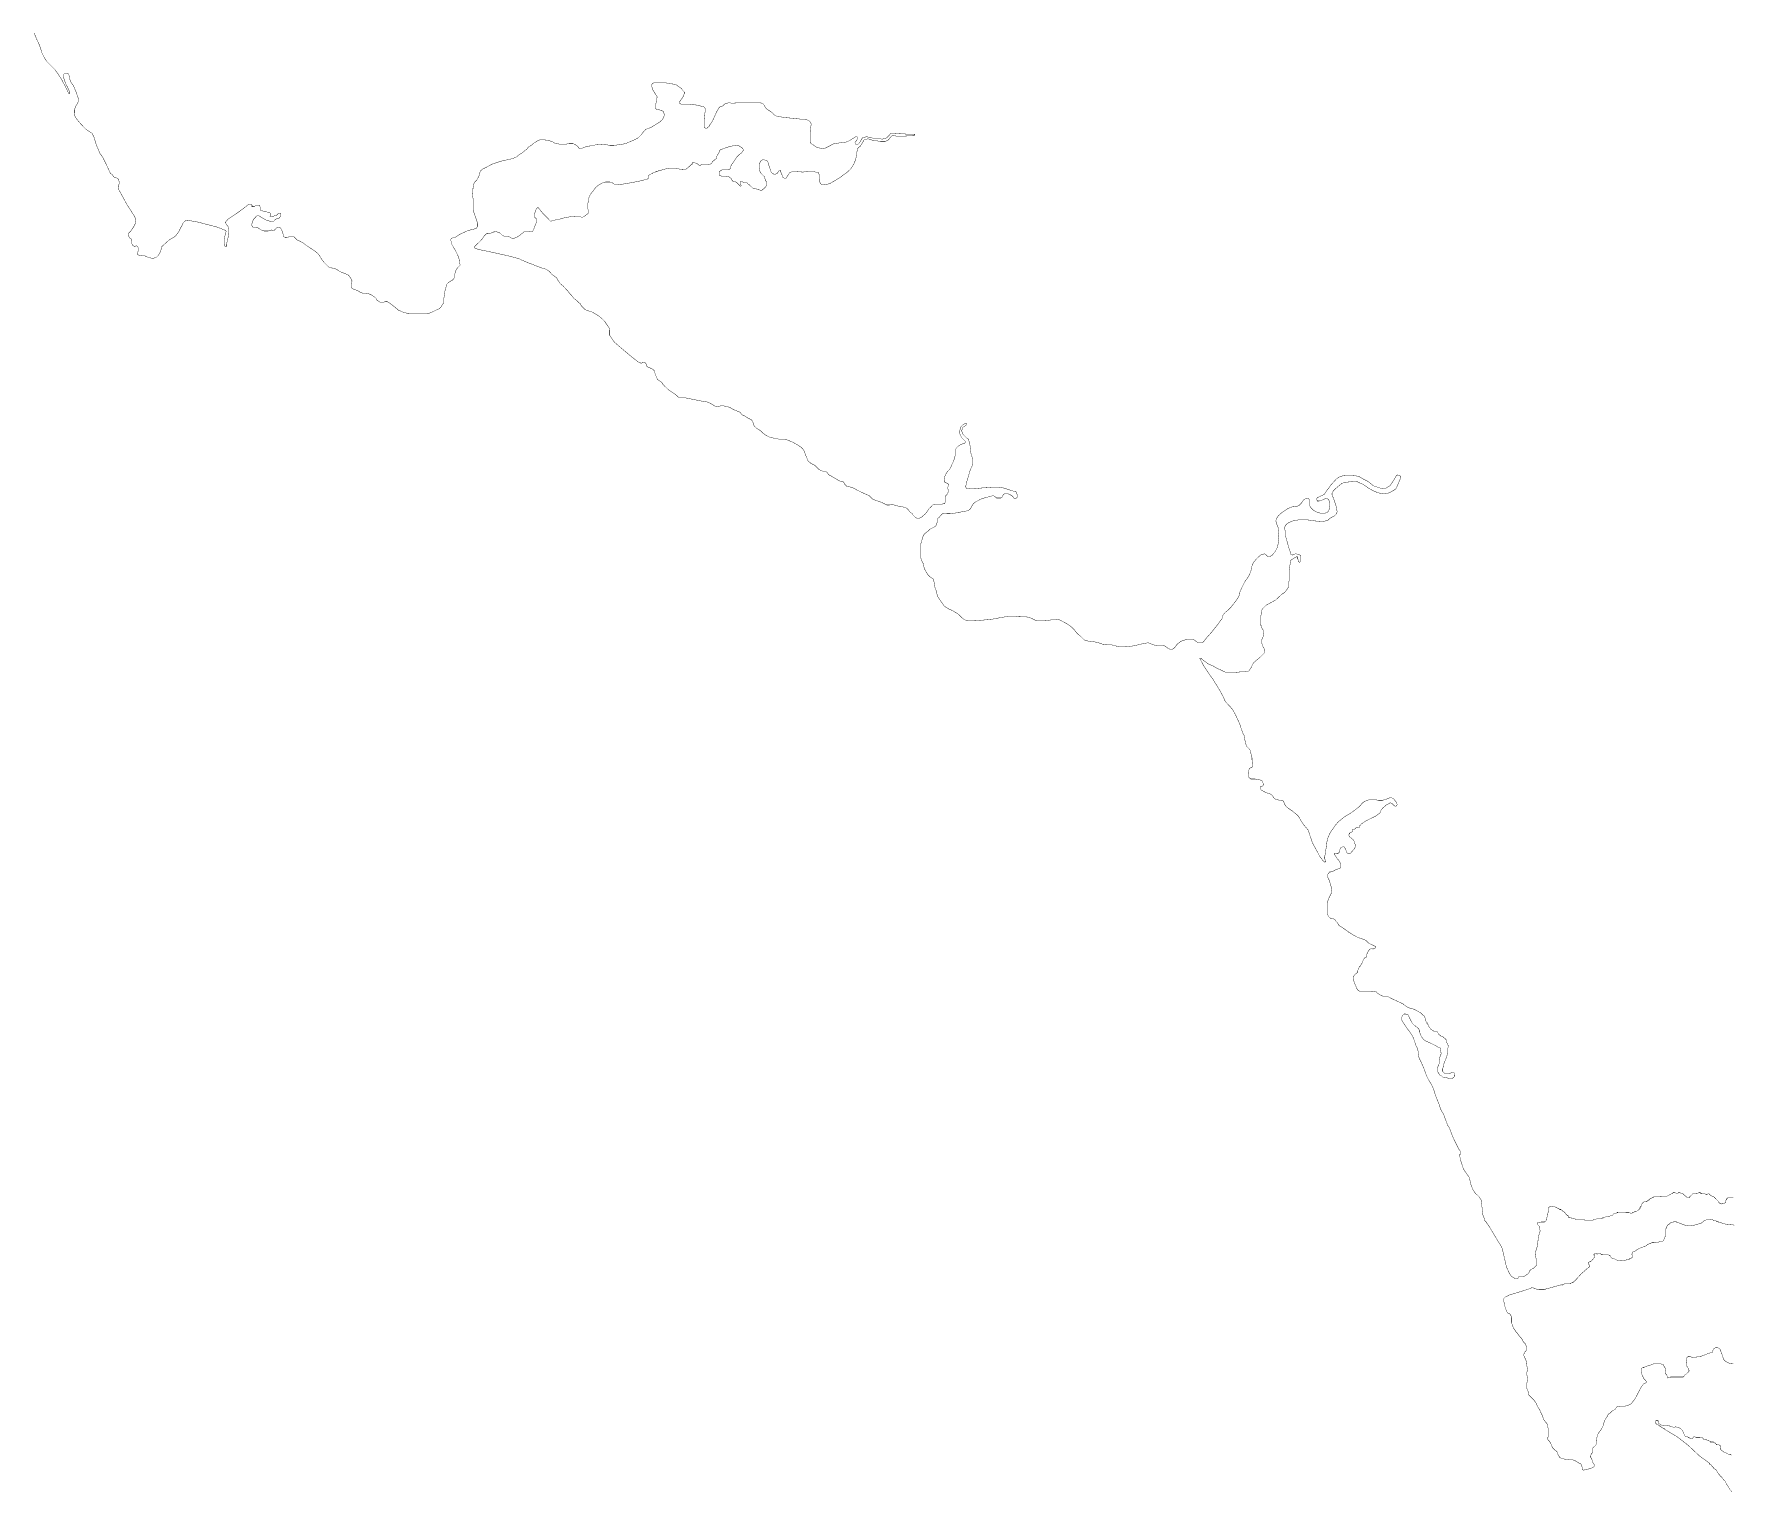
# Model space of a CAD drawing. Header units: metres. Extents: x 319816 to 366074, y 1739234 to 1838803.
# Drawn here: x 339813 to 352943, y 1753006 to 1764293 of the extents above; entities that cross this region are included whole.
import ezdxf

# ---------------------------------------------------------------- set-up
doc = ezdxf.new("R2010")
doc.units = ezdxf.units.M
doc.header["$MEASUREMENT"] = 0
doc.layers.add('HAZARDS LINE', color=1, linetype='Continuous')

msp = doc.modelspace()

# ---------------------------------------------------------------- linework, layer by layer
at = {"layer": 'HAZARDS LINE', "lineweight": 18, "const_width": 3}
for points in [[(352960, 1755284), (352916, 1755284), (352916, 1755280), (352911, 1755276), (352907, 1755276), (352907, 1755268), (352903, 1755264), (352903, 1755251), (352899, 1755247), (352895, 1755243), (352879, 1755243), (352875, 1755239), (352871, 1755239), (352867, 1755235), (352863, 1755239), (352859, 1755239), (352846, 1755252), (352842, 1755260), (352830, 1755272), (352826, 1755276), (352826, 1755280), (352822, 1755280), (352818, 1755284), (352818, 1755288), (352814, 1755288), (352810, 1755292), (352802, 1755296), (352798, 1755296), (352790, 1755301), (352786, 1755301), (352773, 1755315), (352764, 1755315), (352759, 1755311), (352747, 1755311), (352743, 1755315), (352722, 1755315), (352718, 1755319), (352706, 1755319), (352706, 1755324), (352693, 1755324), (352689, 1755320), (352677, 1755320), (352673, 1755315), (352648, 1755316), (352640, 1755307), (352636, 1755303), (352631, 1755299), (352627, 1755295), (352623, 1755291), (352623, 1755287), (352603, 1755287), (352590, 1755299), (352586, 1755299), (352586, 1755303), (352578, 1755308), (352570, 1755316), (352566, 1755316), (352545, 1755324), (352537, 1755324), (352533, 1755320), (352516, 1755320), (352508, 1755328), (352504, 1755324), (352495, 1755324), (352491, 1755320), (352487, 1755316), (352483, 1755316), (352462, 1755304), (352446, 1755296), (352413, 1755296), (352400, 1755292), (352400, 1755296), (352355, 1755296), (352351, 1755292), (352343, 1755292), (352343, 1755288), (352339, 1755288), (352334, 1755284), (352330, 1755284), (352326, 1755280), (352322, 1755280), (352314, 1755275), (352314, 1755271), (352310, 1755267), (352305, 1755267), (352301, 1755263), (352297, 1755263), (352293, 1755259), (352293, 1755255), (352264, 1755251), (352256, 1755239), (352252, 1755234), (352252, 1755226), (352248, 1755222), (352248, 1755218), (352243, 1755218), (352243, 1755210), (352239, 1755210), (352239, 1755201), (352235, 1755197), (352235, 1755193), (352227, 1755193), (352227, 1755189), (352223, 1755189), (352219, 1755185), (352214, 1755181), (352206, 1755181), (352202, 1755177), (352198, 1755177), (352185, 1755169), (352181, 1755169), (352177, 1755165), (352169, 1755165), (352152, 1755169), (352132, 1755169), (352128, 1755173), (352066, 1755173), (352066, 1755169), (352062, 1755169), (352053, 1755165), (352045, 1755165), (352037, 1755161), (352033, 1755161), (352033, 1755157), (352029, 1755153), (352025, 1755149), (352016, 1755144), (352008, 1755145), (352004, 1755140), (351992, 1755140), (351991, 1755136), (351971, 1755136), (351967, 1755132), (351963, 1755132), (351954, 1755128), (351946, 1755128), (351938, 1755124), (351905, 1755124), (351901, 1755120), (351888, 1755116), (351880, 1755116), (351876, 1755112), (351810, 1755112), (351806, 1755116), (351740, 1755117), (351736, 1755121), (351727, 1755121), (351719, 1755125), (351711, 1755125), (351707, 1755129), (351694, 1755129), (351690, 1755133), (351686, 1755133), (351686, 1755142), (351682, 1755142), (351682, 1755146), (351678, 1755146), (351678, 1755150), (351674, 1755150), (351670, 1755154), (351666, 1755158), (351649, 1755179), (351645, 1755179), (351637, 1755183), (351637, 1755187), (351629, 1755191), (351625, 1755191), (351625, 1755195), (351616, 1755195), (351612, 1755200), (351608, 1755200), (351588, 1755212), (351550, 1755220), (351546, 1755216), (351538, 1755216), (351538, 1755212), (351534, 1755212), (351530, 1755200), (351530, 1755183), (351525, 1755159), (351521, 1755154), (351521, 1755142), (351517, 1755126), (351517, 1755117), (351513, 1755117), (351513, 1755109), (351509, 1755105), (351500, 1755097), (351476, 1755097), (351451, 1755093), (351447, 1755089), (351443, 1755089), (351443, 1755080), (351447, 1755076), (351459, 1755064), (351459, 1755060), (351463, 1755056), (351463, 1755043), (351467, 1755027), (351463, 1755019), (351459, 1755010), (351459, 1755002), (351455, 1754990), (351451, 1754969), (351450, 1754957), (351446, 1754915), (351438, 1754891), (351430, 1754862), (351429, 1754845), (351433, 1754821), (351438, 1754804), (351437, 1754763), (351433, 1754755), (351417, 1754742), (351417, 1754738), (351404, 1754734), (351400, 1754730), (351396, 1754730), (351392, 1754726), (351388, 1754722), (351384, 1754718), (351384, 1754714), (351375, 1754697), (351367, 1754693), (351355, 1754685), (351338, 1754672), (351301, 1754673), (351297, 1754668), (351297, 1754664), (351289, 1754660), (351272, 1754660), (351264, 1754664), (351256, 1754669), (351243, 1754677), (351235, 1754689), (351227, 1754702), (351210, 1754739), (351202, 1754764), (351190, 1754817), (351182, 1754854), (351170, 1754900), (351153, 1754929), (351137, 1754954), (351112, 1754995), (351080, 1755049), (351059, 1755082), (351055, 1755086), (351051, 1755094), (351038, 1755107), (351034, 1755123), (351026, 1755144), (351022, 1755156), (351018, 1755181), (351018, 1755193), (351014, 1755239), (351010, 1755268), (351002, 1755280), (350994, 1755292), (350981, 1755305), (350965, 1755317), (350961, 1755326), (350944, 1755350), (350936, 1755375), (350928, 1755392), (350924, 1755416), (350920, 1755433), (350916, 1755445), (350904, 1755462), (350883, 1755491), (350871, 1755512), (350854, 1755565), (350842, 1755615), (350846, 1755617), (350848, 1755646), (350836, 1755662), (350824, 1755687), (350800, 1755735), (350784, 1755772), (350764, 1755825), (350751, 1755845), (350743, 1755866), (350727, 1755910), (350719, 1755931), (350711, 1755943), (350703, 1755955), (350695, 1755975), (350683, 1756012), (350671, 1756040), (350655, 1756081), (350647, 1756110), (350635, 1756142), (350622, 1756166), (350602, 1756199), (350586, 1756232), (350566, 1756288), (350546, 1756333), (350538, 1756349), (350530, 1756366), (350526, 1756382), (350522, 1756398), (350522, 1756419), (350518, 1756439), (350505, 1756463), (350497, 1756488), (350489, 1756512), (350481, 1756532), (350473, 1756545), (350457, 1756569), (350429, 1756606), (350409, 1756638), (350396, 1756659), (350396, 1756683), (350401, 1756695), (350405, 1756699), (350413, 1756707), (350425, 1756707), (350437, 1756703), (350445, 1756699), (350449, 1756691), (350465, 1756658), (350478, 1756634), (350482, 1756630), (350498, 1756614), (350502, 1756614), (350526, 1756593), (350530, 1756585), (350534, 1756577), (350534, 1756569), (350538, 1756553), (350542, 1756544), (350550, 1756528), (350567, 1756508), (350583, 1756496), (350595, 1756492), (350615, 1756483), (350648, 1756467), (350676, 1756451), (350696, 1756442), (350696, 1756430), (350692, 1756426), (350696, 1756426), (350696, 1756410), (350700, 1756410), (350700, 1756398), (350696, 1756390), (350692, 1756377), (350688, 1756365), (350684, 1756349), (350684, 1756337), (350688, 1756329), (350684, 1756321), (350680, 1756308), (350672, 1756292), (350671, 1756264), (350680, 1756252), (350688, 1756235), (350700, 1756231), (350712, 1756219), (350736, 1756215), (350765, 1756207), (350781, 1756207), (350797, 1756215), (350805, 1756227), (350805, 1756235), (350801, 1756243), (350801, 1756251), (350793, 1756255), (350785, 1756255), (350777, 1756251), (350765, 1756247), (350728, 1756247), (350716, 1756256), (350712, 1756264), (350712, 1756284), (350716, 1756296), (350720, 1756304), (350720, 1756316), (350724, 1756329), (350729, 1756341), (350733, 1756349), (350737, 1756361), (350745, 1756373), (350745, 1756385), (350749, 1756394), (350753, 1756410), (350753, 1756446), (350757, 1756450), (350757, 1756459), (350753, 1756467), (350753, 1756471), (350749, 1756479), (350745, 1756483), (350745, 1756487), (350741, 1756487), (350741, 1756507), (350737, 1756507), (350737, 1756511), (350733, 1756515), (350725, 1756520), (350721, 1756524), (350713, 1756532), (350709, 1756532), (350705, 1756536), (350697, 1756536), (350697, 1756540), (350693, 1756540), (350693, 1756544), (350688, 1756544), (350688, 1756548), (350684, 1756548), (350680, 1756552), (350680, 1756556), (350676, 1756560), (350672, 1756564), (350672, 1756568), (350664, 1756568), (350644, 1756573), (350640, 1756577), (350620, 1756589), (350616, 1756597), (350611, 1756601), (350603, 1756613), (350599, 1756626), (350595, 1756630), (350591, 1756634), (350591, 1756642), (350587, 1756646), (350583, 1756650), (350575, 1756678), (350575, 1756687), (350559, 1756699), (350555, 1756703), (350551, 1756707), (350539, 1756719), (350527, 1756723), (350522, 1756727), (350490, 1756744), (350474, 1756748), (350462, 1756752), (350445, 1756756), (350421, 1756772), (350405, 1756785), (350372, 1756801), (350328, 1756821), (350303, 1756834), (350279, 1756846), (350247, 1756846), (350230, 1756854), (350222, 1756858), (350206, 1756870), (350198, 1756879), (350190, 1756879), (350161, 1756883), (350068, 1756883), (350064, 1756887), (350056, 1756891), (350048, 1756903), (350040, 1756924), (350040, 1756928), (350036, 1756932), (350032, 1756944), (350024, 1756964), (350020, 1756977), (350020, 1756993), (350024, 1757001), (350028, 1757005), (350032, 1757013), (350044, 1757021), (350052, 1757029), (350052, 1757033), (350056, 1757037), (350056, 1757045), (350060, 1757054), (350060, 1757058), (350065, 1757066), (350065, 1757070), (350069, 1757074), (350073, 1757078), (350077, 1757078), (350077, 1757082), (350089, 1757102), (350089, 1757106), (350105, 1757139), (350109, 1757139), (350109, 1757143), (350113, 1757143), (350122, 1757147), (350122, 1757151), (350126, 1757151), (350126, 1757171), (350130, 1757179), (350134, 1757187), (350146, 1757208), (350150, 1757208), (350154, 1757212), (350171, 1757212), (350171, 1757208), (350175, 1757208), (350175, 1757212), (350187, 1757216), (350195, 1757220), (350195, 1757228), (350171, 1757240), (350154, 1757248), (350138, 1757256), (350118, 1757277), (350077, 1757293), (350061, 1757297), (350045, 1757305), (350021, 1757318), (350004, 1757330), (349988, 1757338), (349968, 1757354), (349931, 1757379), (349911, 1757391), (349903, 1757403), (349895, 1757416), (349887, 1757424), (349883, 1757432), (349879, 1757436), (349867, 1757444), (349858, 1757444), (349846, 1757448), (349838, 1757452), (349834, 1757456), (349830, 1757460), (349822, 1757477), (349818, 1757489), (349818, 1757505), (349818, 1757525), (349818, 1757546), (349818, 1757562), (349822, 1757574), (349826, 1757590), (349835, 1757611), (349843, 1757627), (349851, 1757643), (349851, 1757655), (349855, 1757668), (349851, 1757688), (349847, 1757700), (349843, 1757712), (349839, 1757728), (349835, 1757741), (349827, 1757757), (349823, 1757765), (349823, 1757773), (349823, 1757785), (349823, 1757789), (349831, 1757798), (349835, 1757806), (349843, 1757806), (349860, 1757810), (349868, 1757814), (349876, 1757818), (349888, 1757826), (349904, 1757830), (349916, 1757834), (349921, 1757838), (349925, 1757850), (349925, 1757862), (349921, 1757874), (349909, 1757895), (349892, 1757915), (349876, 1757940), (349872, 1757944), (349872, 1757952), (349880, 1757952), (349892, 1757948), (349901, 1757948), (349909, 1757956), (349913, 1757960), (349917, 1757968), (349917, 1757980), (349925, 1757992), (349925, 1757996), (349937, 1758000), (349945, 1758000), (349949, 1758000), (349953, 1757996), (349958, 1757988), (349962, 1757980), (349966, 1757968), (349970, 1757956), (349974, 1757952), (349986, 1757947), (349998, 1757951), (350002, 1757955), (350010, 1757964), (350031, 1757988), (350035, 1758000), (350039, 1758008), (350035, 1758020), (350031, 1758029), (350027, 1758045), (350019, 1758057), (349994, 1758077), (349990, 1758081), (349986, 1758090), (349986, 1758094), (349990, 1758102), (349990, 1758106), (349998, 1758110), (350007, 1758114), (350011, 1758118), (350015, 1758118), (350015, 1758122), (350015, 1758126), (350015, 1758134), (350019, 1758138), (350023, 1758138), (350027, 1758138), (350031, 1758138), (350035, 1758142), (350043, 1758150), (350047, 1758150), (350051, 1758150), (350060, 1758154), (350064, 1758154), (350068, 1758154), (350072, 1758154), (350072, 1758158), (350072, 1758162), (350072, 1758167), (350076, 1758166), (350076, 1758171), (350080, 1758175), (350084, 1758179), (350092, 1758183), (350096, 1758187), (350100, 1758187), (350104, 1758191), (350108, 1758195), (350129, 1758207), (350161, 1758223), (350194, 1758239), (350210, 1758251), (350222, 1758259), (350230, 1758268), (350235, 1758284), (350247, 1758300), (350275, 1758324), (350296, 1758336), (350304, 1758341), (350312, 1758340), (350320, 1758336), (350332, 1758324), (350344, 1758316), (350352, 1758316), (350356, 1758320), (350361, 1758328), (350357, 1758336), (350357, 1758340), (350348, 1758353), (350336, 1758369), (350324, 1758377), (350316, 1758381), (350304, 1758381), (350292, 1758377), (350275, 1758369), (350259, 1758365), (350247, 1758361), (350235, 1758361), (350214, 1758361), (350194, 1758365), (350174, 1758365), (350141, 1758365), (350109, 1758353), (350097, 1758345), (350093, 1758341), (350088, 1758337), (350084, 1758333), (350076, 1758321), (350064, 1758309), (350052, 1758301), (350036, 1758288), (350003, 1758264), (349950, 1758232), (349901, 1758191), (349881, 1758167), (349844, 1758114), (349836, 1758098), (349824, 1758070), (349816, 1758037), (349811, 1757997), (349803, 1757944), (349799, 1757924), (349799, 1757911), (349803, 1757899), (349807, 1757891), (349807, 1757887), (349803, 1757883), (349799, 1757883), (349795, 1757887), (349791, 1757891), (349783, 1757895), (349779, 1757903), (349758, 1757932), (349746, 1757956), (349730, 1757985), (349706, 1758029), (349686, 1758086), (349678, 1758111), (349674, 1758127), (349661, 1758143), (349637, 1758172), (349613, 1758208), (349597, 1758237), (349585, 1758249), (349564, 1758265), (349556, 1758274), (349532, 1758290), (349520, 1758298), (349500, 1758314), (349491, 1758327), (349483, 1758347), (349479, 1758355), (349471, 1758359), (349459, 1758363), (349443, 1758363), (349431, 1758367), (349423, 1758367), (349410, 1758376), (349406, 1758380), (349398, 1758392), (349394, 1758400), (349382, 1758408), (349374, 1758412), (349345, 1758420), (349329, 1758429), (349309, 1758441), (349301, 1758449), (349301, 1758453), (349301, 1758457), (349301, 1758465), (349313, 1758469), (349321, 1758473), (349329, 1758481), (349325, 1758485), (349321, 1758498), (349317, 1758510), (349313, 1758514), (349301, 1758518), (349281, 1758522), (349261, 1758526), (349244, 1758526), (349236, 1758526), (349228, 1758526), (349224, 1758530), (349216, 1758535), (349212, 1758539), (349208, 1758551), (349208, 1758567), (349212, 1758579), (349212, 1758595), (349216, 1758604), (349220, 1758608), (349224, 1758612), (349232, 1758612), (349236, 1758616), (349240, 1758620), (349240, 1758628), (349241, 1758636), (349237, 1758673), (349237, 1758689), (349233, 1758705), (349229, 1758721), (349225, 1758738), (349225, 1758746), (349216, 1758758), (349208, 1758766), (349200, 1758774), (349192, 1758786), (349188, 1758803), (349184, 1758819), (349180, 1758835), (349176, 1758856), (349176, 1758864), (349168, 1758876), (349156, 1758908), (349140, 1758957), (349108, 1759026), (349087, 1759063), (349067, 1759087), (349039, 1759116), (349027, 1759132), (349015, 1759161), (348998, 1759193), (348974, 1759234), (348934, 1759299), (348893, 1759356), (348873, 1759388), (348857, 1759413), (348841, 1759445), (348833, 1759458), (348833, 1759462), (348837, 1759462), (348841, 1759462), (348845, 1759458), (348865, 1759441), (348898, 1759417), (348938, 1759400), (348971, 1759380), (348991, 1759372), (349015, 1759360), (349035, 1759351), (349052, 1759351), (349076, 1759351), (349113, 1759351), (349145, 1759355), (349169, 1759355), (349202, 1759359), (349214, 1759363), (349218, 1759371), (349230, 1759387), (349235, 1759400), (349243, 1759416), (349255, 1759432), (349275, 1759448), (349300, 1759469), (349320, 1759489), (349332, 1759501), (349336, 1759509), (349336, 1759517), (349332, 1759533), (349320, 1759554), (349316, 1759566), (349312, 1759582), (349312, 1759598), (349316, 1759615), (349325, 1759631), (349329, 1759643), (349325, 1759663), (349325, 1759676), (349313, 1759696), (349309, 1759712), (349300, 1759720), (349301, 1759737), (349301, 1759753), (349305, 1759769), (349305, 1759789), (349313, 1759818), (349313, 1759834), (349321, 1759846), (349333, 1759858), (349346, 1759871), (349419, 1759911), (349472, 1759960), (349488, 1759968), (349504, 1759988), (349512, 1760000), (349521, 1760016), (349521, 1760028), (349521, 1760049), (349525, 1760065), (349525, 1760118), (349525, 1760142), (349529, 1760171), (349533, 1760199), (349537, 1760219), (349550, 1760227), (349570, 1760240), (349578, 1760244), (349586, 1760248), (349590, 1760244), (349590, 1760231), (349594, 1760223), (349594, 1760211), (349598, 1760207), (349606, 1760203), (349611, 1760211), (349615, 1760219), (349615, 1760235), (349615, 1760252), (349607, 1760260), (349590, 1760264), (349582, 1760268), (349570, 1760268), (349562, 1760264), (349550, 1760260), (349546, 1760260), (349538, 1760264), (349534, 1760276), (349530, 1760292), (349525, 1760305), (349517, 1760333), (349509, 1760362), (349501, 1760390), (349493, 1760418), (349493, 1760447), (349489, 1760467), (349494, 1760488), (349502, 1760496), (349518, 1760508), (349534, 1760516), (349563, 1760528), (349603, 1760532), (349632, 1760532), (349664, 1760532), (349693, 1760528), (349729, 1760523), (349778, 1760519), (349802, 1760523), (349823, 1760527), (349839, 1760543), (349876, 1760564), (349888, 1760576), (349892, 1760584), (349896, 1760596), (349892, 1760612), (349888, 1760637), (349876, 1760673), (349868, 1760698), (349860, 1760714), (349856, 1760726), (349856, 1760738), (349860, 1760746), (349868, 1760759), (349880, 1760771), (349909, 1760795), (349933, 1760815), (349962, 1760823), (350002, 1760827), (350022, 1760831), (350043, 1760831), (350067, 1760819), (350096, 1760807), (350144, 1760774), (350181, 1760754), (350213, 1760741), (350258, 1760733), (350286, 1760737), (350307, 1760745), (350327, 1760757), (350339, 1760765), (350351, 1760773), (350359, 1760790), (350388, 1760859), (350388, 1760867), (350384, 1760871), (350376, 1760875), (350364, 1760879), (350360, 1760879), (350352, 1760871), (350343, 1760855), (350327, 1760830), (350307, 1760798), (350294, 1760790), (350274, 1760778), (350258, 1760774), (350229, 1760778), (350205, 1760786), (350189, 1760790), (350173, 1760798), (350148, 1760819), (350132, 1760831), (350092, 1760851), (350063, 1760868), (350043, 1760872), (349998, 1760876), (349970, 1760876), (349937, 1760872), (349913, 1760864), (349893, 1760852), (349864, 1760820), (349848, 1760803), (349831, 1760779), (349819, 1760763), (349807, 1760747), (349799, 1760734), (349791, 1760726), (349770, 1760718), (349758, 1760710), (349746, 1760706), (349738, 1760698), (349738, 1760686), (349742, 1760682), (349742, 1760678), (349758, 1760678), (349782, 1760686), (349799, 1760694), (349811, 1760698), (349823, 1760694), (349831, 1760686), (349835, 1760677), (349839, 1760657), (349839, 1760641), (349835, 1760617), (349831, 1760604), (349819, 1760588), (349802, 1760584), (349766, 1760584), (349738, 1760592), (349709, 1760609), (349689, 1760629), (349681, 1760649), (349681, 1760674), (349681, 1760686), (349673, 1760698), (349665, 1760698), (349648, 1760694), (349636, 1760686), (349624, 1760670), (349620, 1760662), (349608, 1760650), (349600, 1760642), (349587, 1760638), (349559, 1760634), (349539, 1760630), (349510, 1760617), (349486, 1760601), (349449, 1760573), (349433, 1760553), (349425, 1760536), (349421, 1760524), (349425, 1760512), (349429, 1760496), (349437, 1760480), (349441, 1760459), (349445, 1760435), (349440, 1760406), (349444, 1760382), (349440, 1760350), (349432, 1760317), (349424, 1760301), (349416, 1760285), (349404, 1760272), (349391, 1760256), (349375, 1760248), (349367, 1760248), (349359, 1760248), (349355, 1760252), (349347, 1760260), (349339, 1760265), (349335, 1760269), (349318, 1760265), (349306, 1760261), (349290, 1760248), (349286, 1760244), (349273, 1760232), (349253, 1760208), (349241, 1760188), (349233, 1760163), (349229, 1760139), (349224, 1760123), (349212, 1760098), (349200, 1760078), (349184, 1760058), (349171, 1760033), (349159, 1760009), (349143, 1759973), (349139, 1759948), (349130, 1759932), (349118, 1759912), (349102, 1759892), (349086, 1759871), (349073, 1759855), (349049, 1759831), (349029, 1759815), (349012, 1759794), (349012, 1759782), (349008, 1759774), (349004, 1759766), (348992, 1759750), (348971, 1759721), (348923, 1759661), (348890, 1759624), (348861, 1759588), (348849, 1759579), (348833, 1759580), (348821, 1759580), (348809, 1759588), (348792, 1759600), (348780, 1759608), (348764, 1759608), (348736, 1759608), (348711, 1759600), (348687, 1759592), (348666, 1759576), (348654, 1759564), (348646, 1759552), (348638, 1759544), (348630, 1759535), (348622, 1759531), (348614, 1759531), (348601, 1759531), (348589, 1759536), (348573, 1759548), (348561, 1759556), (348545, 1759560), (348524, 1759560), (348500, 1759560), (348476, 1759564), (348455, 1759572), (348443, 1759577), (348431, 1759581), (348415, 1759577), (348370, 1759569), (348342, 1759561), (348325, 1759557), (348293, 1759553), (348248, 1759549), (348224, 1759549), (348212, 1759549), (348191, 1759553), (348183, 1759557), (348171, 1759561), (348143, 1759565), (348114, 1759565), (348082, 1759569), (348045, 1759582), (348005, 1759590), (347968, 1759594), (347940, 1759602), (347927, 1759615), (347915, 1759627), (347895, 1759643), (347879, 1759659), (347859, 1759684), (347838, 1759704), (347810, 1759725), (347757, 1759753), (347749, 1759757), (347729, 1759761), (347709, 1759757), (347680, 1759757), (347656, 1759753), (347623, 1759750), (347595, 1759750), (347575, 1759750), (347562, 1759754), (347546, 1759762), (347530, 1759770), (347510, 1759778), (347481, 1759782), (347453, 1759782), (347424, 1759783), (347400, 1759787), (347380, 1759787), (347351, 1759787), (347315, 1759779), (347286, 1759775), (347258, 1759767), (347221, 1759763), (347189, 1759759), (347144, 1759755), (347087, 1759751), (347038, 1759751), (347022, 1759755), (347006, 1759763), (346986, 1759780), (346970, 1759796), (346957, 1759808), (346941, 1759816), (346921, 1759829), (346892, 1759841), (346872, 1759853), (346856, 1759865), (346844, 1759882), (346832, 1759898), (346824, 1759910), (346807, 1759935), (346799, 1759959), (346795, 1759979), (346783, 1760012), (346779, 1760040), (346775, 1760061), (346771, 1760073), (346767, 1760077), (346755, 1760085), (346743, 1760093), (346727, 1760110), (346715, 1760130), (346702, 1760154), (346698, 1760171), (346694, 1760191), (346686, 1760207), (346678, 1760219), (346674, 1760244), (346674, 1760276), (346675, 1760317), (346675, 1760337), (346675, 1760349), (346683, 1760374), (346687, 1760394), (346695, 1760410), (346699, 1760418), (346711, 1760430), (346728, 1760443), (346744, 1760459), (346776, 1760475), (346789, 1760483), (346793, 1760491), (346797, 1760503), (346801, 1760511), (346801, 1760524), (346801, 1760532), (346805, 1760544), (346817, 1760552), (346834, 1760572), (346842, 1760580), (346858, 1760584), (346874, 1760580), (346903, 1760580), (346935, 1760584), (346968, 1760588), (346996, 1760596), (347025, 1760600), (347041, 1760604), (347053, 1760612), (347057, 1760616), (347061, 1760624), (347065, 1760628), (347069, 1760637), (347073, 1760645), (347078, 1760653), (347090, 1760665), (347102, 1760673), (347118, 1760681), (347139, 1760693), (347155, 1760697), (347175, 1760705), (347195, 1760709), (347212, 1760713), (347224, 1760717), (347240, 1760717), (347244, 1760713), (347252, 1760709), (347260, 1760701), (347277, 1760701), (347293, 1760701), (347301, 1760705), (347309, 1760713), (347309, 1760721), (347313, 1760729), (347321, 1760733), (347334, 1760733), (347350, 1760733), (347362, 1760729), (347374, 1760721), (347386, 1760713), (347394, 1760701), (347407, 1760697), (347415, 1760701), (347419, 1760705), (347419, 1760713), (347419, 1760717), (347419, 1760729), (347415, 1760741), (347411, 1760749), (347407, 1760753), (347395, 1760753), (347354, 1760766), (347318, 1760778), (347297, 1760782), (347273, 1760786), (347240, 1760786), (347196, 1760782), (347151, 1760779), (347110, 1760775), (347070, 1760771), (347033, 1760775), (347025, 1760779), (347021, 1760791), (347025, 1760803), (347025, 1760815), (347033, 1760836), (347054, 1760909), (347062, 1760929), (347070, 1760945), (347074, 1760966), (347074, 1760978), (347074, 1760998), (347070, 1761022), (347062, 1761047), (347058, 1761083), (347054, 1761116), (347050, 1761128), (347046, 1761148), (347042, 1761157), (347030, 1761165), (347018, 1761177), (347002, 1761193), (346998, 1761201), (346994, 1761210), (346990, 1761222), (346994, 1761230), (346994, 1761238), (347002, 1761250), (347010, 1761254), (347026, 1761266), (347031, 1761270), (347031, 1761274), (347031, 1761278), (347027, 1761278), (347022, 1761279), (347010, 1761274), (347002, 1761270), (346990, 1761258), (346986, 1761254), (346978, 1761230), (346974, 1761210), (346978, 1761193), (346990, 1761169), (347010, 1761149), (347018, 1761140), (347018, 1761132), (347014, 1761124), (346998, 1761120), (346985, 1761116), (346973, 1761108), (346961, 1761100), (346949, 1761088), (346941, 1761072), (346941, 1761059), (346941, 1761051), (346941, 1761035), (346936, 1761011), (346928, 1760986), (346912, 1760954), (346908, 1760942), (346896, 1760921), (346879, 1760905), (346867, 1760885), (346859, 1760865), (346855, 1760844), (346859, 1760828), (346859, 1760824), (346875, 1760816), (346883, 1760812), (346891, 1760804), (346887, 1760796), (346883, 1760783), (346883, 1760775), (346887, 1760763), (346887, 1760751), (346883, 1760739), (346879, 1760731), (346871, 1760722), (346862, 1760714), (346862, 1760702), (346866, 1760686), (346866, 1760674), (346862, 1760666), (346858, 1760657), (346850, 1760658), (346838, 1760653), (346830, 1760654), (346809, 1760654), (346789, 1760654), (346769, 1760650), (346757, 1760637), (346749, 1760629), (346736, 1760617), (346724, 1760597), (346708, 1760577), (346679, 1760552), (346663, 1760544), (346651, 1760544), (346643, 1760544), (346639, 1760548), (346631, 1760553), (346614, 1760569), (346610, 1760577), (346606, 1760581), (346590, 1760593), (346582, 1760605), (346566, 1760622), (346550, 1760630), (346517, 1760634), (346472, 1760646), (346452, 1760651), (346432, 1760647), (346424, 1760647), (346411, 1760647), (346395, 1760655), (346371, 1760667), (346326, 1760683), (346302, 1760692), (346290, 1760704), (346274, 1760720), (346245, 1760732), (346209, 1760749), (346176, 1760765), (346148, 1760781), (346128, 1760786), (346111, 1760790), (346103, 1760790), (346091, 1760802), (346083, 1760810), (346079, 1760822), (346075, 1760826), (346059, 1760830), (346042, 1760834), (346002, 1760859), (345982, 1760871), (345965, 1760879), (345957, 1760888), (345949, 1760900), (345941, 1760904), (345929, 1760908), (345917, 1760908), (345909, 1760912), (345901, 1760912), (345892, 1760920), (345884, 1760924), (345872, 1760937), (345856, 1760953), (345840, 1760961), (345824, 1760969), (345815, 1760977), (345803, 1760985), (345799, 1760998), (345791, 1761014), (345783, 1761034), (345771, 1761067), (345759, 1761083), (345747, 1761095), (345735, 1761103), (345714, 1761116), (345678, 1761136), (345637, 1761152), (345617, 1761157), (345597, 1761157), (345576, 1761157), (345556, 1761161), (345536, 1761165), (345511, 1761169), (345487, 1761181), (345471, 1761190), (345455, 1761202), (345434, 1761222), (345402, 1761243), (345394, 1761251), (345386, 1761255), (345382, 1761267), (345378, 1761279), (345374, 1761291), (345370, 1761299), (345361, 1761308), (345345, 1761316), (345329, 1761324), (345313, 1761336), (345301, 1761340), (345288, 1761348), (345280, 1761361), (345268, 1761369), (345256, 1761373), (345236, 1761381), (345220, 1761389), (345199, 1761401), (345175, 1761410), (345163, 1761410), (345151, 1761414), (345126, 1761414), (345110, 1761410), (345094, 1761410), (345077, 1761414), (345061, 1761426), (345045, 1761434), (345029, 1761443), (344980, 1761451), (344919, 1761463), (344879, 1761471), (344854, 1761476), (344826, 1761476), (344802, 1761476), (344789, 1761492), (344773, 1761504), (344761, 1761512), (344749, 1761521), (344737, 1761529), (344720, 1761541), (344708, 1761553), (344700, 1761561), (344684, 1761574), (344676, 1761586), (344668, 1761598), (344656, 1761606), (344644, 1761614), (344635, 1761622), (344631, 1761635), (344623, 1761651), (344615, 1761675), (344615, 1761683), (344607, 1761692), (344595, 1761700), (344571, 1761712), (344559, 1761716), (344554, 1761720), (344554, 1761728), (344550, 1761736), (344546, 1761745), (344538, 1761749), (344534, 1761753), (344526, 1761753), (344522, 1761749), (344514, 1761745), (344506, 1761745), (344502, 1761749), (344490, 1761753), (344437, 1761794), (344364, 1761855), (344307, 1761904), (344291, 1761924), (344275, 1761948), (344267, 1761961), (344267, 1761973), (344267, 1761985), (344267, 1762001), (344263, 1762018), (344251, 1762034), (344227, 1762070), (344210, 1762087), (344182, 1762111), (344154, 1762127), (344133, 1762140), (344109, 1762148), (344093, 1762152), (344076, 1762160), (344060, 1762177), (344048, 1762189), (344040, 1762205), (344024, 1762217), (344012, 1762229), (343991, 1762246), (343975, 1762266), (343959, 1762282), (343947, 1762299), (343906, 1762343), (343890, 1762356), (343882, 1762364), (343874, 1762376), (343862, 1762392), (343858, 1762405), (343846, 1762413), (343830, 1762425), (343817, 1762433), (343813, 1762441), (343805, 1762449), (343797, 1762458), (343785, 1762466), (343769, 1762474), (343740, 1762482), (343655, 1762515), (343643, 1762519), (343615, 1762531), (343574, 1762548), (343570, 1762552), (343497, 1762572), (343404, 1762593), (343330, 1762609), (343249, 1762626), (343229, 1762634), (343221, 1762638), (343221, 1762642), (343221, 1762646), (343229, 1762654), (343233, 1762658), (343241, 1762666), (343258, 1762682), (343282, 1762707), (343298, 1762731), (343306, 1762739), (343315, 1762747), (343327, 1762747), (343347, 1762751), (343359, 1762755), (343372, 1762759), (343372, 1762763), (343388, 1762763), (343400, 1762759), (343412, 1762755), (343420, 1762751), (343432, 1762739), (343440, 1762731), (343457, 1762727), (343469, 1762727), (343481, 1762727), (343493, 1762722), (343505, 1762714), (343518, 1762710), (343534, 1762714), (343546, 1762718), (343566, 1762730), (343587, 1762747), (343607, 1762763), (343615, 1762767), (343627, 1762767), (343640, 1762767), (343656, 1762763), (343668, 1762763), (343672, 1762767), (343680, 1762783), (343697, 1762827), (343701, 1762840), (343701, 1762852), (343701, 1762860), (343697, 1762864), (343693, 1762868), (343689, 1762872), (343685, 1762876), (343685, 1762884), (343685, 1762892), (343689, 1762909), (343697, 1762933), (343701, 1762945), (343705, 1762945), (343713, 1762949), (343717, 1762945), (343721, 1762941), (343746, 1762909), (343794, 1762860), (343806, 1762847), (343810, 1762843), (343823, 1762847), (343839, 1762851), (343851, 1762855), (343859, 1762859), (343879, 1762859), (343920, 1762871), (343969, 1762879), (344010, 1762883), (344022, 1762883), (344034, 1762879), (344050, 1762875), (344058, 1762875), (344074, 1762883), (344083, 1762891), (344095, 1762899), (344103, 1762908), (344103, 1762916), (344103, 1762928), (344099, 1762936), (344099, 1762952), (344099, 1762968), (344099, 1762985), (344103, 1763001), (344103, 1763017), (344111, 1763037), (344120, 1763054), (344136, 1763074), (344160, 1763106), (344181, 1763123), (344209, 1763139), (344234, 1763147), (344250, 1763147), (344270, 1763147), (344286, 1763143), (344290, 1763139), (344303, 1763130), (344315, 1763126), (344331, 1763126), (344392, 1763134), (344498, 1763154), (344559, 1763170), (344563, 1763174), (344567, 1763178), (344567, 1763182), (344567, 1763191), (344567, 1763195), (344575, 1763203), (344591, 1763211), (344595, 1763211), (344595, 1763215), (344599, 1763215), (344603, 1763219), (344612, 1763219), (344616, 1763223), (344620, 1763223), (344624, 1763227), (344632, 1763227), (344636, 1763231), (344640, 1763231), (344648, 1763235), (344652, 1763235), (344709, 1763251), (344733, 1763255), (344754, 1763255), (344774, 1763255), (344807, 1763247), (344827, 1763247), (344831, 1763243), (344835, 1763247), (344839, 1763247), (344843, 1763247), (344847, 1763247), (344851, 1763247), (344859, 1763247), (344863, 1763251), (344867, 1763251), (344867, 1763255), (344872, 1763259), (344876, 1763263), (344884, 1763267), (344888, 1763271), (344892, 1763275), (344896, 1763279), (344904, 1763283), (344904, 1763287), (344908, 1763291), (344908, 1763295), (344912, 1763295), (344912, 1763299), (344916, 1763295), (344920, 1763295), (344924, 1763295), (344929, 1763295), (344933, 1763291), (344937, 1763291), (344941, 1763287), (344945, 1763287), (344949, 1763287), (344949, 1763283), (344953, 1763283), (344957, 1763279), (344965, 1763275), (344981, 1763283), (344993, 1763283), (345002, 1763283), (345006, 1763283), (345010, 1763283), (345014, 1763283), (345018, 1763283), (345022, 1763283), (345026, 1763283), (345030, 1763283), (345050, 1763287), (345054, 1763287), (345058, 1763295), (345063, 1763307), (345071, 1763311), (345079, 1763319), (345091, 1763327), (345095, 1763343), (345103, 1763360), (345112, 1763372), (345116, 1763388), (345124, 1763396), (345132, 1763400), (345189, 1763420), (345225, 1763428), (345242, 1763432), (345250, 1763432), (345266, 1763428), (345286, 1763416), (345298, 1763404), (345302, 1763396), (345302, 1763392), (345294, 1763383), (345286, 1763371), (345274, 1763363), (345266, 1763355), (345262, 1763351), (345249, 1763339), (345237, 1763319), (345225, 1763302), (345213, 1763286), (345205, 1763270), (345201, 1763254), (345196, 1763246), (345188, 1763242), (345172, 1763242), (345152, 1763242), (345144, 1763242), (345140, 1763242), (345136, 1763242), (345135, 1763238), (345131, 1763238), (345123, 1763234), (345115, 1763226), (345115, 1763221), (345115, 1763205), (345115, 1763201), (345119, 1763197), (345123, 1763197), (345131, 1763193), (345135, 1763193), (345156, 1763193), (345160, 1763193), (345180, 1763189), (345184, 1763189), (345188, 1763189), (345196, 1763181), (345200, 1763181), (345204, 1763177), (345212, 1763168), (345212, 1763164), (345216, 1763156), (345221, 1763156), (345221, 1763152), (345225, 1763152), (345229, 1763148), (345233, 1763148), (345237, 1763148), (345241, 1763148), (345249, 1763144), (345265, 1763128), (345277, 1763115), (345281, 1763115), (345285, 1763119), (345277, 1763136), (345277, 1763140), (345277, 1763144), (345277, 1763148), (345281, 1763152), (345286, 1763152), (345294, 1763148), (345306, 1763144), (345310, 1763144), (345318, 1763144), (345326, 1763140), (345330, 1763140), (345338, 1763131), (345346, 1763127), (345350, 1763123), (345350, 1763119), (345359, 1763115), (345371, 1763103), (345375, 1763099), (345387, 1763095), (345391, 1763095), (345395, 1763095), (345411, 1763091), (345415, 1763091), (345423, 1763087), (345436, 1763082), (345440, 1763082), (345448, 1763086), (345452, 1763091), (345456, 1763091), (345460, 1763095), (345464, 1763099), (345468, 1763103), (345472, 1763107), (345476, 1763115), (345480, 1763119), (345480, 1763123), (345480, 1763127), (345480, 1763135), (345480, 1763139), (345480, 1763143), (345480, 1763147), (345480, 1763151), (345476, 1763155), (345476, 1763160), (345472, 1763160), (345472, 1763164), (345472, 1763168), (345468, 1763172), (345468, 1763176), (345464, 1763180), (345464, 1763184), (345464, 1763188), (345464, 1763192), (345460, 1763192), (345456, 1763196), (345452, 1763200), (345448, 1763204), (345436, 1763217), (345428, 1763233), (345424, 1763257), (345424, 1763273), (345424, 1763286), (345428, 1763294), (345436, 1763310), (345448, 1763318), (345465, 1763318), (345477, 1763314), (345485, 1763310), (345493, 1763298), (345497, 1763281), (345505, 1763257), (345513, 1763237), (345517, 1763220), (345525, 1763216), (345537, 1763208), (345550, 1763208), (345558, 1763212), (345566, 1763216), (345574, 1763232), (345582, 1763236), (345590, 1763236), (345590, 1763228), (345594, 1763216), (345602, 1763200), (345606, 1763184), (345615, 1763179), (345619, 1763175), (345631, 1763175), (345639, 1763187), (345647, 1763200), (345655, 1763212), (345659, 1763220), (345672, 1763224), (345680, 1763228), (345708, 1763228), (345761, 1763224), (345802, 1763228), (345850, 1763228), (345862, 1763223), (345879, 1763223), (345883, 1763215), (345887, 1763207), (345887, 1763179), (345891, 1763150), (345895, 1763142), (345899, 1763134), (345911, 1763126), (345927, 1763126), (345952, 1763130), (345968, 1763134), (346004, 1763154), (346049, 1763182), (346110, 1763227), (346131, 1763247), (346147, 1763271), (346159, 1763292), (346163, 1763304), (346171, 1763320), (346175, 1763348), (346180, 1763365), (346180, 1763381), (346184, 1763393), (346184, 1763405), (346196, 1763417), (346204, 1763421), (346212, 1763434), (346225, 1763454), (346233, 1763470), (346241, 1763478), (346253, 1763478), (346265, 1763482), (346290, 1763474), (346314, 1763466), (346330, 1763466), (346363, 1763462), (346375, 1763462), (346399, 1763462), (346411, 1763466), (346424, 1763474), (346440, 1763494), (346448, 1763502), (346456, 1763506), (346464, 1763506), (346489, 1763502), (346537, 1763502), (346619, 1763506), (346627, 1763510), (346627, 1763514), (346627, 1763518), (346623, 1763518), (346619, 1763518), (346606, 1763518), (346566, 1763518), (346501, 1763522), (346456, 1763526), (346448, 1763526), (346440, 1763522), (346432, 1763510), (346424, 1763502), (346416, 1763494), (346403, 1763486), (346387, 1763482), (346375, 1763478), (346363, 1763482), (346346, 1763482), (346322, 1763482), (346306, 1763486), (346290, 1763490), (346269, 1763494), (346257, 1763498), (346241, 1763494), (346225, 1763490), (346221, 1763486), (346212, 1763470), (346200, 1763450), (346192, 1763442), (346188, 1763438), (346184, 1763438), (346176, 1763438), (346172, 1763438), (346168, 1763446), (346164, 1763450), (346168, 1763454), (346172, 1763462), (346176, 1763466), (346180, 1763474), (346184, 1763478), (346184, 1763487), (346184, 1763495), (346180, 1763499), (346176, 1763499), (346172, 1763499), (346160, 1763491), (346147, 1763483), (346127, 1763470), (346103, 1763458), (346082, 1763454), (346046, 1763450), (346021, 1763446), (345997, 1763442), (345969, 1763426), (345936, 1763410), (345912, 1763406), (345891, 1763410), (345871, 1763414), (345851, 1763427), (345843, 1763435), (345835, 1763439), (345826, 1763443), (345818, 1763459), (345818, 1763475), (345819, 1763492), (345819, 1763520), (345819, 1763536), (345823, 1763577), (345827, 1763593), (345823, 1763605), (345815, 1763618), (345799, 1763626), (345778, 1763634), (345742, 1763634), (345709, 1763638), (345665, 1763642), (345616, 1763647), (345592, 1763651), (345579, 1763651), (345563, 1763655), (345547, 1763663), (345535, 1763671), (345527, 1763683), (345514, 1763692), (345502, 1763700), (345494, 1763704), (345482, 1763712), (345470, 1763728), (345458, 1763749), (345450, 1763757), (345421, 1763761), (345389, 1763761), (345352, 1763761), (345320, 1763761), (345279, 1763761), (345210, 1763757), (345190, 1763762), (345165, 1763753), (345153, 1763749), (345145, 1763737), (345133, 1763733), (345121, 1763729), (345113, 1763721), (345108, 1763713), (345096, 1763693), (345063, 1763620), (345043, 1763591), (345035, 1763575), (345027, 1763571), (345023, 1763567), (345019, 1763563), (345011, 1763563), (345002, 1763567), (344998, 1763571), (344998, 1763579), (344998, 1763587), (344998, 1763600), (344998, 1763616), (344999, 1763632), (345003, 1763673), (345007, 1763701), (345007, 1763717), (345003, 1763721), (344995, 1763730), (344974, 1763734), (344946, 1763742), (344910, 1763746), (344881, 1763750), (344853, 1763750), (344836, 1763750), (344820, 1763750), (344812, 1763754), (344808, 1763759), (344808, 1763767), (344812, 1763775), (344828, 1763795), (344837, 1763811), (344841, 1763823), (344845, 1763832), (344845, 1763844), (344837, 1763852), (344829, 1763860), (344825, 1763868), (344804, 1763884), (344780, 1763901), (344760, 1763905), (344727, 1763909), (344691, 1763917), (344658, 1763917), (344622, 1763917), (344605, 1763913), (344597, 1763909), (344593, 1763901), (344593, 1763889), (344597, 1763869), (344605, 1763853), (344613, 1763840), (344621, 1763828), (344634, 1763808), (344633, 1763796), (344633, 1763783), (344629, 1763763), (344621, 1763751), (344621, 1763735), (344621, 1763727), (344621, 1763718), (344629, 1763710), (344649, 1763706), (344666, 1763702), (344682, 1763694), (344686, 1763682), (344690, 1763670), (344686, 1763649), (344674, 1763629), (344661, 1763617), (344645, 1763605), (344625, 1763593), (344604, 1763580), (344584, 1763568), (344572, 1763564), (344564, 1763560), (344548, 1763556), (344535, 1763544), (344523, 1763528), (344511, 1763512), (344490, 1763491), (344462, 1763475), (344434, 1763463), (344397, 1763447), (344364, 1763439), (344336, 1763435), (344299, 1763431), (344267, 1763431), (344243, 1763435), (344222, 1763439), (344206, 1763439), (344161, 1763435), (344121, 1763427), (344092, 1763423), (344080, 1763419), (344060, 1763411), (344048, 1763407), (344035, 1763407), (344027, 1763411), (344023, 1763420), (344007, 1763432), (343995, 1763440), (343983, 1763444), (343954, 1763444), (343926, 1763440), (343906, 1763440), (343881, 1763440), (343857, 1763444), (343841, 1763449), (343828, 1763457), (343816, 1763461), (343796, 1763469), (343763, 1763473), (343755, 1763473), (343727, 1763473), (343715, 1763469), (343682, 1763449), (343658, 1763429), (343637, 1763417), (343629, 1763404), (343609, 1763388), (343589, 1763372), (343564, 1763356), (343544, 1763340), (343515, 1763328), (343479, 1763320), (343426, 1763308), (343361, 1763287), (343308, 1763259), (343284, 1763247), (343275, 1763239), (343267, 1763231), (343259, 1763211), (343255, 1763190), (343247, 1763178), (343239, 1763162), (343226, 1763150), (343218, 1763138), (343214, 1763121), (343210, 1763101), (343206, 1763044), (343210, 1763020), (343210, 1762991), (343210, 1762979), (343210, 1762959), (343210, 1762939), (343214, 1762918), (343230, 1762873), (343242, 1762837), (343246, 1762825), (343246, 1762812), (343246, 1762804), (343238, 1762792), (343234, 1762788), (343221, 1762784), (343209, 1762780), (343189, 1762776), (343164, 1762768), (343103, 1762740), (343079, 1762724), (343067, 1762716), (343055, 1762716), (343046, 1762712), (343042, 1762712), (343038, 1762703), (343038, 1762695), (343042, 1762683), (343046, 1762663), (343050, 1762659), (343063, 1762634), (343075, 1762614), (343087, 1762590), (343099, 1762565), (343103, 1762545), (343107, 1762516), (343111, 1762504), (343103, 1762496), (343095, 1762488), (343082, 1762472), (343078, 1762464), (343070, 1762439), (343066, 1762427), (343066, 1762411), (343062, 1762399), (343050, 1762387), (343033, 1762378), (343017, 1762366), (343005, 1762354), (343001, 1762334), (342993, 1762305), (342988, 1762269), (342984, 1762245), (342984, 1762224), (342984, 1762212), (342972, 1762196), (342960, 1762176), (342943, 1762163), (342923, 1762155), (342899, 1762143), (342870, 1762131), (342854, 1762127), (342830, 1762127), (342805, 1762127), (342781, 1762127), (342756, 1762127), (342728, 1762127), (342708, 1762128), (342683, 1762136), (342667, 1762140), (342651, 1762148), (342635, 1762152), (342623, 1762164), (342602, 1762181), (342566, 1762209), (342546, 1762221), (342533, 1762221), (342517, 1762217), (342505, 1762217), (342489, 1762218), (342477, 1762226), (342464, 1762234), (342460, 1762246), (342452, 1762254), (342440, 1762262), (342420, 1762275), (342400, 1762283), (342371, 1762287), (342355, 1762287), (342343, 1762291), (342335, 1762295), (342322, 1762303), (342314, 1762307), (342294, 1762316), (342278, 1762320), (342274, 1762324), (342270, 1762336), (342270, 1762344), (342270, 1762360), (342274, 1762381), (342266, 1762397), (342254, 1762417), (342242, 1762429), (342209, 1762442), (342189, 1762450), (342173, 1762458), (342156, 1762470), (342136, 1762479), (342108, 1762483), (342091, 1762491), (342079, 1762503), (342059, 1762523), (342039, 1762548), (342023, 1762576), (342006, 1762597), (341990, 1762609), (341974, 1762621), (341929, 1762650), (341897, 1762674), (341869, 1762690), (341848, 1762699), (341836, 1762711), (341824, 1762723), (341808, 1762723), (341792, 1762723), (341767, 1762719), (341755, 1762719), (341747, 1762723), (341743, 1762731), (341739, 1762748), (341731, 1762772), (341727, 1762780), (341719, 1762792), (341711, 1762797), (341698, 1762797), (341686, 1762789), (341678, 1762780), (341670, 1762772), (341662, 1762772), (341650, 1762776), (341637, 1762772), (341625, 1762768), (341613, 1762768), (341593, 1762768), (341568, 1762777), (341564, 1762781), (341552, 1762789), (341532, 1762797), (341516, 1762797), (341508, 1762797), (341503, 1762801), (341499, 1762809), (341499, 1762822), (341504, 1762842), (341512, 1762858), (341528, 1762874), (341532, 1762882), (341540, 1762886), (341552, 1762886), (341565, 1762878), (341605, 1762854), (341646, 1762841), (341662, 1762841), (341670, 1762845), (341674, 1762849), (341678, 1762854), (341682, 1762858), (341690, 1762862), (341707, 1762866), (341715, 1762874), (341723, 1762886), (341723, 1762890), (341723, 1762898), (341723, 1762906), (341719, 1762906), (341715, 1762906), (341711, 1762906), (341703, 1762902), (341695, 1762894), (341691, 1762890), (341674, 1762886), (341666, 1762882), (341654, 1762878), (341646, 1762878), (341638, 1762882), (341642, 1762886), (341642, 1762890), (341646, 1762894), (341642, 1762906), (341630, 1762911), (341601, 1762919), (341581, 1762923), (341569, 1762927), (341565, 1762931), (341565, 1762943), (341561, 1762959), (341557, 1762968), (341549, 1762968), (341540, 1762968), (341536, 1762968), (341520, 1762960), (341516, 1762956), (341504, 1762956), (341500, 1762956), (341500, 1762960), (341500, 1762968), (341496, 1762972), (341484, 1762976), (341476, 1762976), (341471, 1762972), (341451, 1762956), (341402, 1762919), (341313, 1762859), (341301, 1762842), (341296, 1762838), (341296, 1762830), (341300, 1762822), (341309, 1762810), (341317, 1762798), (341321, 1762777), (341321, 1762757), (341316, 1762721), (341308, 1762692), (341304, 1762664), (341304, 1762651), (341300, 1762647), (341292, 1762647), (341288, 1762660), (341284, 1762672), (341284, 1762696), (341288, 1762721), (341300, 1762765), (341292, 1762773), (341284, 1762777), (341231, 1762798), (341154, 1762818), (341073, 1762839), (341024, 1762847), (341000, 1762851), (340984, 1762847), (340967, 1762831), (340959, 1762811), (340951, 1762799), (340935, 1762766), (340918, 1762742), (340906, 1762726), (340886, 1762714), (340857, 1762697), (340813, 1762657), (340800, 1762645), (340796, 1762624), (340792, 1762608), (340772, 1762576), (340760, 1762564), (340747, 1762560), (340735, 1762556), (340711, 1762560), (340695, 1762564), (340670, 1762576), (340654, 1762576), (340626, 1762580), (340617, 1762584), (340613, 1762588), (340618, 1762609), (340618, 1762625), (340618, 1762641), (340614, 1762649), (340606, 1762653), (340589, 1762649), (340581, 1762654), (340573, 1762662), (340569, 1762674), (340569, 1762690), (340565, 1762706), (340553, 1762715), (340545, 1762727), (340541, 1762739), (340545, 1762751), (340565, 1762771), (340582, 1762796), (340598, 1762828), (340602, 1762853), (340598, 1762865), (340586, 1762889), (340562, 1762926), (340533, 1762971), (340489, 1763052), (340469, 1763088), (340465, 1763113), (340469, 1763125), (340473, 1763137), (340473, 1763145), (340469, 1763162), (340465, 1763170), (340453, 1763178), (340432, 1763186), (340420, 1763202), (340404, 1763215), (340380, 1763267), (340348, 1763333), (340323, 1763369), (340311, 1763398), (340295, 1763434), (340279, 1763491), (340271, 1763507), (340263, 1763524), (340243, 1763536), (340214, 1763556), (340182, 1763589), (340157, 1763617), (340141, 1763638), (340129, 1763658), (340125, 1763683), (340125, 1763703), (340133, 1763727), (340142, 1763743), (340158, 1763772), (340158, 1763784), (340154, 1763800), (340138, 1763845), (340118, 1763894), (340097, 1763922), (340089, 1763947), (340085, 1763971), (340081, 1763979), (340081, 1763983), (340069, 1763987), (340061, 1763987), (340049, 1763987), (340041, 1763979), (340041, 1763967), (340045, 1763947), (340057, 1763910), (340081, 1763865), (340089, 1763841), (340089, 1763833), (340085, 1763833), (340081, 1763833), (340069, 1763861), (340061, 1763874), (340057, 1763886), (340045, 1763906), (340028, 1763939), (339996, 1763988), (339976, 1764016), (339939, 1764053), (339911, 1764081), (339891, 1764114), (339875, 1764146), (339855, 1764207), (339834, 1764252), (339814, 1764301)], [(352960, 1753998), (352935, 1754002), (352931, 1754002), (352903, 1754018), (352895, 1754022), (352895, 1754026), (352887, 1754030), (352883, 1754043), (352883, 1754047), (352879, 1754047), (352879, 1754055), (352875, 1754067), (352871, 1754079), (352867, 1754083), (352867, 1754087), (352863, 1754099), (352859, 1754108), (352859, 1754112), (352855, 1754116), (352851, 1754116), (352842, 1754124), (352830, 1754128), (352810, 1754116), (352805, 1754107), (352799, 1754098), (352796, 1754085), (352772, 1754082), (352759, 1754077), (352755, 1754073), (352747, 1754073), (352743, 1754069), (352710, 1754057), (352705, 1754053), (352677, 1754053), (352677, 1754049), (352664, 1754045), (352652, 1754045), (352623, 1754057), (352611, 1754057), (352606, 1754053), (352606, 1754049), (352602, 1754049), (352602, 1754028), (352598, 1754028), (352598, 1754024), (352602, 1753995), (352602, 1753979), (352606, 1753975), (352610, 1753967), (352614, 1753962), (352618, 1753950), (352618, 1753942), (352614, 1753934), (352610, 1753934), (352606, 1753929), (352602, 1753925), (352594, 1753917), (352589, 1753913), (352585, 1753913), (352581, 1753909), (352581, 1753905), (352573, 1753897), (352474, 1753897), (352474, 1753893), (352457, 1753893), (352453, 1753889), (352449, 1753893), (352449, 1753905), (352445, 1753914), (352437, 1753922), (352433, 1753922), (352433, 1753947), (352437, 1753955), (352437, 1753963), (352433, 1753967), (352429, 1753971), (352429, 1753975), (352417, 1753992), (352417, 1753996), (352404, 1753996), (352400, 1754000), (352346, 1754000), (352317, 1753988), (352313, 1753988), (352305, 1753984), (352297, 1753984), (352293, 1753980), (352289, 1753980), (352284, 1753976), (352276, 1753976), (352272, 1753972), (352264, 1753972), (352264, 1753968), (352256, 1753968), (352251, 1753964), (352247, 1753960), (352247, 1753939), (352251, 1753927), (352251, 1753922), (352255, 1753914), (352255, 1753910), (352259, 1753902), (352259, 1753898), (352264, 1753898), (352268, 1753885), (352272, 1753881), (352284, 1753869), (352288, 1753860), (352288, 1753856), (352284, 1753852), (352267, 1753844), (352255, 1753828), (352243, 1753811), (352234, 1753790), (352226, 1753778), (352214, 1753753), (352205, 1753737), (352197, 1753725), (352185, 1753708), (352176, 1753696), (352160, 1753683), (352139, 1753675), (352118, 1753671), (352081, 1753671), (352065, 1753667), (352056, 1753663), (352052, 1753655), (352048, 1753647), (352032, 1753639), (352019, 1753630), (352007, 1753618), (351994, 1753610), (351986, 1753593), (351970, 1753569), (351961, 1753548), (351957, 1753532), (351953, 1753519), (351945, 1753503), (351940, 1753494), (351920, 1753466), (351916, 1753462), (351915, 1753457), (351911, 1753453), (351911, 1753445), (351907, 1753441), (351907, 1753433), (351903, 1753424), (351899, 1753391), (351899, 1753375), (351895, 1753367), (351886, 1753358), (351878, 1753354), (351874, 1753346), (351874, 1753313), (351861, 1753301), (351857, 1753284), (351857, 1753276), (351865, 1753264), (351869, 1753251), (351873, 1753235), (351886, 1753218), (351886, 1753206), (351882, 1753202), (351869, 1753194), (351853, 1753189), (351840, 1753185), (351820, 1753181), (351807, 1753177), (351799, 1753177), (351791, 1753186), (351791, 1753198), (351787, 1753214), (351783, 1753223), (351766, 1753231), (351746, 1753243), (351733, 1753252), (351717, 1753256), (351692, 1753256), (351663, 1753260), (351643, 1753264), (351618, 1753273), (351610, 1753289), (351601, 1753302), (351597, 1753318), (351593, 1753322), (351581, 1753331), (351573, 1753339), (351564, 1753347), (351556, 1753364), (351552, 1753376), (351544, 1753389), (351540, 1753397), (351528, 1753409), (351523, 1753422), (351528, 1753434), (351528, 1753500), (351524, 1753517), (351524, 1753525), (351520, 1753533), (351516, 1753541), (351507, 1753550), (351495, 1753566), (351483, 1753599), (351471, 1753624), (351462, 1753645), (351446, 1753669), (351438, 1753690), (351421, 1753715), (351409, 1753727), (351397, 1753740), (351380, 1753756), (351376, 1753769), (351372, 1753789), (351364, 1753806), (351364, 1753851), (351368, 1753872), (351368, 1753888), (351364, 1753913), (351364, 1753934), (351369, 1753954), (351365, 1753975), (351361, 1754008), (351356, 1754029), (351348, 1754045), (351340, 1754062), (351340, 1754074), (351344, 1754082), (351348, 1754091), (351357, 1754099), (351361, 1754107), (351361, 1754124), (351357, 1754140), (351353, 1754153), (351336, 1754169), (351328, 1754186), (351320, 1754198), (351308, 1754210), (351291, 1754235), (351279, 1754248), (351271, 1754260), (351267, 1754264), (351258, 1754281), (351250, 1754301), (351246, 1754318), (351246, 1754359), (351238, 1754376), (351234, 1754384), (351217, 1754392), (351209, 1754401), (351201, 1754421), (351193, 1754446), (351185, 1754483), (351185, 1754504), (351193, 1754512), (351201, 1754520), (351214, 1754524), (351230, 1754533), (351259, 1754541), (351350, 1754569), (351371, 1754577), (351391, 1754581), (351396, 1754586), (351404, 1754590), (351408, 1754590), (351424, 1754581), (351457, 1754573), (351499, 1754573), (351515, 1754581), (351536, 1754585), (351565, 1754593), (351627, 1754610), (351639, 1754609), (351639, 1754614), (351643, 1754614), (351656, 1754618), (351701, 1754618), (351701, 1754622), (351705, 1754622), (351709, 1754626), (351713, 1754626), (351717, 1754630), (351722, 1754630), (351726, 1754634), (351730, 1754638), (351734, 1754642), (351738, 1754642), (351738, 1754646), (351742, 1754650), (351746, 1754650), (351746, 1754654), (351751, 1754659), (351784, 1754696), (351817, 1754724), (351825, 1754733), (351829, 1754733), (351833, 1754737), (351837, 1754741), (351846, 1754749), (351846, 1754753), (351850, 1754753), (351850, 1754757), (351846, 1754766), (351838, 1754774), (351838, 1754782), (351842, 1754782), (351846, 1754786), (351850, 1754790), (351858, 1754790), (351883, 1754819), (351887, 1754819), (351887, 1754836), (351883, 1754840), (351883, 1754848), (351887, 1754848), (351887, 1754852), (351900, 1754852), (351908, 1754848), (351912, 1754852), (351933, 1754852), (351937, 1754848), (351941, 1754848), (351941, 1754844), (351995, 1754843), (351999, 1754839), (352003, 1754839), (352007, 1754835), (352011, 1754835), (352011, 1754827), (352015, 1754823), (352019, 1754819), (352044, 1754810), (352060, 1754802), (352065, 1754802), (352069, 1754798), (352089, 1754798), (352089, 1754802), (352093, 1754802), (352098, 1754798), (352122, 1754798), (352122, 1754802), (352131, 1754802), (352139, 1754806), (352147, 1754806), (352147, 1754810), (352159, 1754810), (352159, 1754814), (352164, 1754814), (352168, 1754818), (352172, 1754818), (352172, 1754822), (352176, 1754822), (352180, 1754826), (352180, 1754843), (352176, 1754843), (352176, 1754847), (352180, 1754859), (352180, 1754863), (352184, 1754867), (352193, 1754867), (352201, 1754872), (352217, 1754884), (352251, 1754900), (352259, 1754900), (352263, 1754904), (352275, 1754904), (352275, 1754908), (352279, 1754908), (352296, 1754921), (352300, 1754925), (352304, 1754925), (352313, 1754929), (352317, 1754929), (352321, 1754933), (352325, 1754933), (352329, 1754937), (352350, 1754937), (352370, 1754941), (352383, 1754941), (352387, 1754945), (352412, 1754945), (352416, 1754949), (352420, 1754953), (352424, 1754953), (352424, 1754962), (352428, 1754966), (352428, 1754970), (352432, 1754974), (352432, 1754982), (352436, 1754986), (352437, 1755044), (352441, 1755044), (352441, 1755052), (352445, 1755056), (352445, 1755060), (352449, 1755065), (352449, 1755069), (352453, 1755073), (352457, 1755077), (352462, 1755081), (352466, 1755081), (352466, 1755085), (352474, 1755089), (352478, 1755093), (352499, 1755097), (352503, 1755102), (352519, 1755097), (352524, 1755097), (352532, 1755093), (352573, 1755077), (352589, 1755072), (352610, 1755068), (352635, 1755068), (352676, 1755076), (352697, 1755084), (352713, 1755088), (352738, 1755109), (352746, 1755109), (352750, 1755113), (352779, 1755113), (352783, 1755117), (352800, 1755117), (352805, 1755110), (352809, 1755110), (352813, 1755106), (352826, 1755106), (352830, 1755102), (352838, 1755102), (352842, 1755097), (352850, 1755097), (352854, 1755093), (352858, 1755093), (352899, 1755081), (352968, 1755073)], [(352948, 1753008), (352944, 1753012), (352944, 1753016), (352936, 1753024), (352924, 1753044), (352908, 1753069), (352896, 1753093), (352891, 1753097), (352887, 1753101), (352883, 1753105), (352879, 1753110), (352875, 1753114), (352875, 1753118), (352863, 1753130), (352859, 1753130), (352859, 1753134), (352851, 1753142), (352851, 1753146), (352847, 1753146), (352827, 1753179), (352823, 1753179), (352823, 1753183), (352819, 1753183), (352815, 1753187), (352811, 1753187), (352811, 1753191), (352807, 1753195), (352807, 1753199), (352803, 1753199), (352803, 1753203), (352795, 1753207), (352790, 1753211), (352791, 1753215), (352786, 1753219), (352782, 1753219), (352778, 1753223), (352778, 1753228), (352774, 1753228), (352774, 1753232), (352699, 1753286), (352612, 1753368), (352526, 1753435), (352435, 1753489), (352431, 1753493), (352427, 1753493), (352427, 1753497), (352423, 1753497), (352419, 1753501), (352407, 1753505), (352407, 1753509), (352394, 1753513), (352394, 1753518), (352390, 1753518), (352386, 1753522), (352382, 1753526), (352378, 1753526), (352374, 1753530), (352370, 1753530), (352365, 1753534), (352361, 1753538), (352357, 1753542), (352357, 1753551), (352361, 1753555), (352361, 1753559), (352378, 1753559), (352378, 1753555), (352382, 1753555), (352382, 1753538), (352390, 1753534), (352394, 1753530), (352411, 1753522), (352419, 1753518), (352419, 1753522), (352444, 1753522), (352473, 1753517), (352473, 1753513), (352489, 1753513), (352493, 1753509), (352510, 1753509), (352514, 1753513), (352522, 1753509), (352530, 1753509), (352547, 1753501), (352551, 1753496), (352555, 1753496), (352559, 1753492), (352567, 1753484), (352571, 1753476), (352576, 1753459), (352580, 1753455), (352580, 1753447), (352584, 1753443), (352588, 1753439), (352600, 1753434), (352608, 1753434), (352613, 1753430), (352617, 1753430), (352617, 1753426), (352625, 1753426), (352625, 1753422), (352629, 1753422), (352629, 1753418), (352641, 1753418), (352654, 1753434), (352666, 1753434), (352670, 1753430), (352699, 1753430), (352703, 1753426), (352724, 1753426), (352724, 1753422), (352728, 1753422), (352728, 1753417), (352732, 1753417), (352749, 1753413), (352757, 1753409), (352765, 1753409), (352775, 1753402), (352779, 1753398), (352783, 1753398), (352783, 1753394), (352807, 1753394), (352811, 1753390), (352815, 1753390), (352820, 1753386), (352819, 1753382), (352824, 1753382), (352828, 1753377), (352832, 1753377), (352832, 1753373), (352852, 1753373), (352852, 1753369), (352856, 1753369), (352860, 1753365), (352864, 1753361), (352864, 1753349), (352860, 1753341), (352868, 1753329), (352872, 1753329), (352880, 1753320), (352884, 1753320), (352888, 1753316), (352892, 1753316), (352896, 1753312), (352904, 1753312), (352908, 1753308), (352913, 1753304), (352917, 1753304), (352921, 1753300), (352933, 1753300), (352937, 1753296), (352941, 1753296), (352945, 1753292)]]:
    msp.add_lwpolyline(points, dxfattribs=at)

doc.saveas('drawing.dxf')
